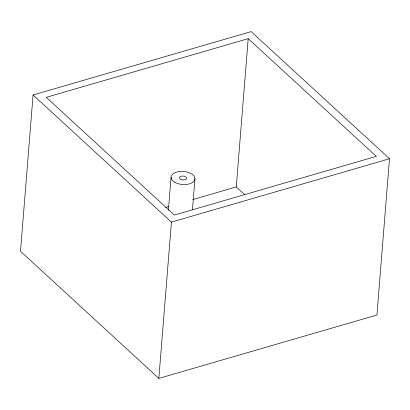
<?xml version="1.0" encoding="UTF-8"?>
<svg xmlns="http://www.w3.org/2000/svg" width="410" height="410" viewBox="0 0 410 410"><rect width="100%" height="100%" fill="white"/><g stroke="black" fill="none" stroke-linecap="round" stroke-linejoin="round"><path stroke-width="0.61" d="M33.072 94.982L20.5 251.263L158.849 378.389L376.928 315.018L389.5 158.737L251.151 31.611L33.072 94.982L171.421 222.112L158.849 378.389M168.392 210.391L171.052 177.32M192.459 209.833L194.965 178.668M244.749 194.719L236.268 186.929L248.199 38.663L46.274 97.344L174.373 215.055L376.298 156.374L248.199 38.663M165.686 207.439L168.756 206.548M192.695 199.593L236.268 186.929M171.421 222.112L389.5 158.737M174.558 182.142A11.982 6.529 4.6 0 0 194.56 180.338A11.982 6.529 4.6 0 0 179.913 171.498A11.982 6.529 4.6 0 0 174.558 182.142M181.056 179.529A3.593 1.958 4.6 0 0 186.591 178.299A3.593 1.958 4.6 0 0 181.379 176.151A3.593 1.958 4.6 0 0 181.056 179.529"/></g></svg>
